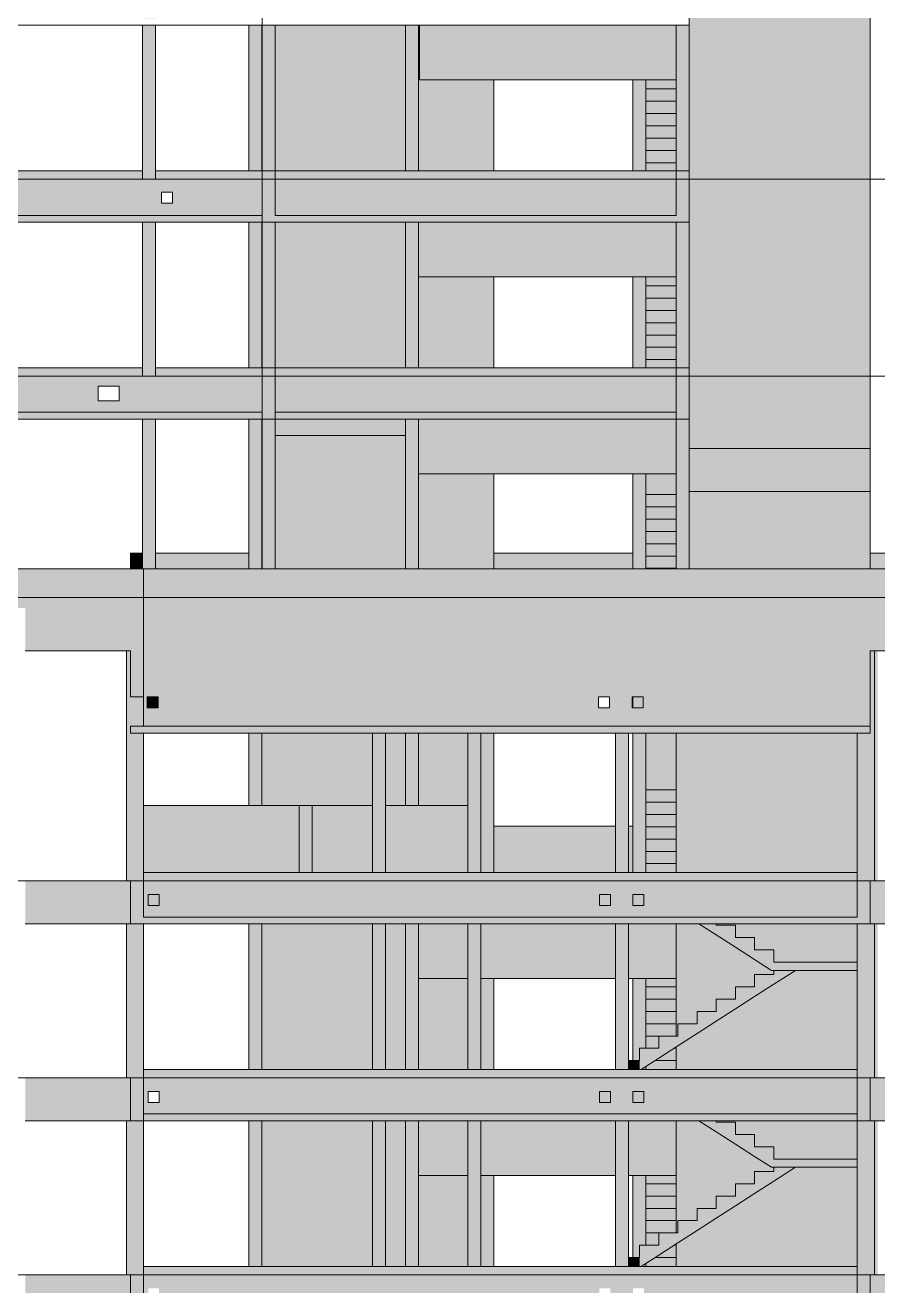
# Model space of a CAD drawing. Header units: centimetres. Extents: x -1139 to 26418, y -889 to 84390.
# Drawn here: x 12332 to 13578, y 75527 to 77370 of the extents above; entities that cross this region are included whole.
import ezdxf

# ---------------------------------------------------------------- set-up
doc = ezdxf.new("R2010")
doc.units = ezdxf.units.CM
doc.linetypes.add('Centro', pattern=[3.175, 0.635, -0.47625, 1.5875, -0.47625])
for name, color, linetype, lineweight in [('A-FLOR', 7, 'Continuous', 9), ('A-FLOR-LEVL', 7, 'Continuous', 9), ('A-GENM', 7, 'Continuous', 18), ('A-WALL', 7, 'Continuous', 9), ('S-BEAM', 7, 'Continuous', 9), ('S-COLS', 7, 'Continuous', 9), ('S-STRS', 7, 'Continuous', 9)]:
    doc.layers.add(name, color=color, linetype=linetype, lineweight=lineweight)

# ---------------------------------------------------------------- blocks, each defined once
blk = doc.blocks.new('PED_FURO_RETANGULAR_R04_2020 _INSTÂNCIA_ - FURO RET-4086664-CT401 - CORTE ESQ_ BARR')
at = {"layer": 'A-GENM', "lineweight": 9}
for p, q in [((-382.8, 76372), (-366.8, 76388)), ((-366.8, 76372), (-382.8, 76388))]:
    blk.add_line(p, q, dxfattribs=at)

msp = doc.modelspace()

# ---------------------------------------------------------------- hatches: boundary and pattern name
at = {"layer": 'A-FLOR', "true_color": 0xc0c0c0}
for points in [[(11773.05, 77082), (12678.05, 77082), (12677.55, 77092), (11773.05, 77092)], [(12875.28, 77082), (13283.05, 77082), (13283.05, 77092), (12697.05, 77092), (12697.05, 77082), (12768.55, 77082)], [(12171.55, 76794), (12678.05, 76794), (12677.55, 76804), (11773.05, 76804), (11773.05, 76794), (12122.53, 76794)], [(13251.66, 76794), (13283.05, 76794), (13283.05, 76804), (12697.05, 76804), (12697.05, 76794), (13136.47, 76794)], [(12485.55, 76335), (13566.55, 76335), (13566.55, 76345), (12485.55, 76345)], [(13455.22, 76056), (13547.55, 76056), (13547.55, 76066), (12504.55, 76066), (12504.55, 76056), (13439.85, 76056)], [(13016.55, 75768), (13547.55, 75768), (13547.55, 75778), (12504.55, 75778), (12504.55, 75768), (12906.55, 75768)]]:
    msp.add_hatch(color=9, dxfattribs=at).paths.add_polyline_path(points, flags=0)
at = {"layer": 'A-WALL', "true_color": 0xc0c0c0}
h = msp.add_hatch(color=9, dxfattribs=at)
h.paths.add_polyline_path([(13628.04, 76575), (13720.55, 76575), (13720.55, 76598), (13566.55, 76598), (13566.55, 76575), (13623.27, 76575)], flags=0)
h.paths.add_polyline_path([(12658.55, 76575), (12658.55, 76598), (12522.05, 76597.64), (12522.05, 76575), (12525.99, 76575)], flags=0)
h.paths.add_polyline_path([(13063.47, 76575), (13219.55, 76575), (13219.55, 76598), (13016.55, 76598), (13016.55, 76575)], flags=0)
at = {"layer": 'S-BEAM', "true_color": 0xc0c0c0}
for points in [[(13016.55, 77290), (13283.05, 77290), (13283.05, 77370), (12907.82, 77370), (12907.82, 77290), (12935.12, 77290)], [(11840.25, 77092), (12503.05, 77092), (12503.05, 77157), (11832.05, 77157), (11832.05, 77092)], [(12697.05, 77082), (12697.05, 77157), (12678.05, 77157), (12678.05, 77082), (12687.1, 77082)], [(13283.05, 77092), (13283.05, 77157), (12697.05, 77157), (12697.05, 77092), (13270.45, 77092)], [(13302.05, 77082), (13302.05, 77157), (13283.05, 77157), (13283.05, 77082)], [(13063.47, 77002), (13283.05, 77002), (13283.05, 77082), (12906.55, 77082), (12906.55, 77002), (13016.55, 77002)], [(12677.55, 76804), (12678.05, 76804), (12677.55, 76869), (12522.05, 76869), (12522.05, 76804)], [(12693.52, 76794), (12697.05, 76794), (12697.05, 76869), (12678.05, 76869), (12678.05, 76794), (12687.1, 76794)], [(12887.55, 76804), (13283.05, 76804), (13283.05, 76869), (12697.05, 76869), (12697.05, 76804), (12875.28, 76804)], [(13288.05, 76794), (13302.05, 76794), (13302.05, 76869), (13283.05, 76869), (13283.05, 76794)], [(12887.55, 76770), (12887.55, 76794), (12697.05, 76794), (12697.05, 76770), (12875.28, 76770)], [(13283.05, 76714), (13283.05, 76794), (12906.55, 76794), (12906.55, 76714), (13281.62, 76714)], [(13439.85, 76688), (13547.55, 76688), (13547.55, 76751), (13302.05, 76751), (13302.05, 76688), (13345.75, 76688)], [(13547.55, 76688), (13566.55, 76688), (13566.55, 76751), (13547.55, 76751), (13547.55, 76690.41)], [(12491.01, 76575), (12503.05, 76575), (12503.05, 76598), (12485.55, 76598), (12485.55, 76575)], [(12485.55, 76455), (12485.55, 76518), (12504.55, 76518), (12504.55, 76575), (11659.55, 76575), (11659.55, 76518), (12331.55, 76518), (12331.55, 76455)], [(13720.55, 76455), (13720.55, 76575), (13566.55, 76575), (13566.55, 76455), (13628.04, 76455)], [(12504.55, 76388), (12504.55, 76518), (12485.55, 76518), (12485.55, 76388), (12498.91, 76388)], [(12510.46, 76372), (12525.99, 76372), (12525.99, 76388), (12509.99, 76388), (12509.99, 76372)], [(12732.05, 76131), (12751.05, 76131), (12751.05, 76229), (12732.05, 76229), (12732.05, 76215.67)], [(12485.55, 76056), (12485.55, 76119), (12331.55, 76119), (12331.55, 76056)], [(12485.55, 76056), (12504.55, 76056), (12504.55, 76119), (12485.55, 76119), (12485.55, 76094.76)], [(13547.55, 76056), (13566.55, 76056), (13566.55, 76119), (13547.55, 76119), (13547.55, 76064.4)], [(13720.55, 76056), (13720.55, 76119), (13566.55, 76119), (13566.55, 76056), (13628.04, 76056)], [(12485.55, 75768), (12485.55, 75831), (12331.55, 75831), (12331.55, 75768), (12376.35, 75768)], [(12504.55, 75768), (12504.55, 75831), (12485.55, 75831), (12485.55, 75768), (12498.91, 75768)], [(13566.55, 75768), (13566.55, 75831), (13547.55, 75831), (13547.55, 75768)], [(13689.75, 75768), (13720.55, 75768), (13720.55, 75831), (13566.55, 75831), (13566.55, 75768), (13628.04, 75768)], [(12485.55, 75480.01), (12485.55, 75543.01), (12331.55, 75543.01), (12331.55, 75480.01), (12376.35, 75480.01)], [(12504.55, 75480.01), (12504.55, 75543.01), (12485.55, 75543.01), (12485.55, 75480.01), (12498.91, 75480.01)], [(13547.55, 75480.01), (13566.55, 75480.01), (13566.55, 75543.01), (13547.55, 75543.01), (13547.55, 75488.41)], [(13566.55, 75480.01), (13720.55, 75480.01), (13720.55, 75543.01), (13566.55, 75543.01), (13566.55, 75490.01)]]:
    msp.add_hatch(color=9, dxfattribs=at).paths.add_polyline_path(points, flags=0)
h = msp.add_hatch(color=9, dxfattribs=at)
h.paths.add_polyline_path([(12522.05, 77092), (12678.05, 77092), (12677.55, 77157), (12522.05, 77157), (12522.05, 77110)], flags=0)
h.paths.add_polyline_path([(12530.91, 77110), (12530.91, 77126), (12546.91, 77126), (12546.91, 77110)], flags=0)
h = msp.add_hatch(color=9, dxfattribs=at)
h.paths.add_polyline_path([(11832.05, 76804), (12503.05, 76804), (12503.05, 76869), (11832.05, 76869), (11832.05, 76836.8)], flags=0)
h.paths.add_polyline_path([(12468.96, 76821), (12437.96, 76821), (12437.96, 76842), (12468.96, 76842), (12468.96, 76821.87)], flags=0)
h = msp.add_hatch(color=9, dxfattribs=at)
h.paths.add_polyline_path([(13234.49, 76345), (13566.55, 76345), (13566.55, 76575), (12504.55, 76575), (12504.55, 76345), (13218.49, 76345)], flags=0)
h.paths.add_polyline_path([(12525.99, 76372), (12509.99, 76372), (12509.99, 76388), (12525.99, 76388)], flags=0)
h.paths.add_polyline_path([(13234.49, 76372), (13218.49, 76372), (13218.49, 76388), (13234.49, 76388)], flags=0)
h.paths.add_polyline_path([(13169.49, 76372), (13169.49, 76388), (13185.49, 76388), (13185.49, 76372)], flags=0)
h = msp.add_hatch(color=9, dxfattribs=at)
h.paths.add_polyline_path([(12527.26, 76083), (12527.26, 76099), (12511.26, 76099), (12511.26, 76083), (12514.62, 76083)], flags=0)
h.paths.add_polyline_path([(12906.55, 76131), (12978.55, 76131), (12978.55, 76229), (12858.05, 76229), (12858.05, 76131), (12887.55, 76131)], flags=0)
h.paths.add_polyline_path([(12527.26, 76131), (12732.05, 76131), (12732.05, 76229), (12504.55, 76229), (12504.55, 76131), (12511.26, 76131)], flags=0)
h.paths.add_polyline_path([(12839.05, 76131), (12839.05, 76229), (12751.05, 76229), (12751.05, 76131)], flags=0)
h = msp.add_hatch(color=9, dxfattribs=at)
h.paths.add_polyline_path([(13063.47, 76131), (13194.05, 76131), (13194.05, 76199), (13016.55, 76199), (13016.55, 76131)], flags=0)
h.paths.add_polyline_path([(13219.55, 76131), (13219.55, 76199), (13213.05, 76199), (13213.05, 76131)], flags=0)
h = msp.add_hatch(color=9, dxfattribs=at)
h.paths.add_polyline_path([(12512.96, 76066), (13547.55, 76066), (13547.55, 76131), (12504.55, 76131), (12504.55, 76066), (12505.66, 76066)], flags=0)
h.paths.add_polyline_path([(13235.76, 76083), (13219.76, 76083), (13219.76, 76099), (13235.76, 76099)], flags=0)
h.paths.add_polyline_path([(13186.76, 76083), (13170.76, 76083), (13170.76, 76099), (13186.76, 76099)], flags=0)
h.paths.add_polyline_path([(12511.26, 76083), (12511.26, 76099), (12527.26, 76099), (12527.26, 76083)], flags=0)
h = msp.add_hatch(color=9, dxfattribs=at)
h.paths.add_polyline_path([(13258.92, 75976), (13283.05, 75976), (13283.05, 76056), (13213.05, 76056), (13213.05, 75976), (13251.66, 75976)], flags=0)
h.paths.add_polyline_path([(12997.55, 75976), (13194.05, 75976), (13194.05, 76056), (12997.55, 76056), (12997.55, 76038.76)], flags=0)
h.paths.add_polyline_path([(12978.55, 75976), (12978.55, 76056), (12906.55, 76056), (12906.55, 75976), (12928.37, 75976)], flags=0)
h.paths.add_polyline_path([(13235.76, 76083), (13235.76, 76099), (13219.76, 76099), (13219.76, 76083)], flags=0)
h.paths.add_polyline_path([(13170.76, 76083), (13186.76, 76083), (13186.76, 76099), (13170.76, 76099), (13170.76, 76084.2)], flags=0)
h = msp.add_hatch(color=9, dxfattribs=at)
h.paths.add_polyline_path([(13063.47, 75778), (13547.55, 75778), (13547.55, 75843), (12504.55, 75843), (12504.55, 75778), (13016.55, 75778)], flags=0)
h.paths.add_polyline_path([(13186.76, 75795), (13170.76, 75795), (13170.76, 75811), (13186.76, 75811)], flags=0)
h.paths.add_polyline_path([(13219.76, 75795), (13219.76, 75811), (13235.76, 75811), (13235.76, 75795)], flags=0)
h.paths.add_polyline_path([(12511.26, 75795), (12511.26, 75811), (12527.26, 75811), (12527.26, 75795)], flags=0)
h = msp.add_hatch(color=9, dxfattribs=at)
h.paths.add_polyline_path([(12978.55, 75688), (12978.55, 75768), (12906.55, 75768), (12906.55, 75688), (12928.37, 75688)], flags=0)
h.paths.add_polyline_path([(13213.05, 75688), (13283.05, 75688), (13283.05, 75768), (13213.05, 75768), (13213.05, 75733.88)], flags=0)
h.paths.add_polyline_path([(13194.05, 75688), (13194.05, 75768), (12997.55, 75768), (12997.55, 75688), (13063.47, 75688)], flags=0)
h.paths.add_polyline_path([(13235.76, 75795), (13235.76, 75811), (13219.76, 75811), (13219.76, 75795)], flags=0)
h.paths.add_polyline_path([(13170.76, 75795), (13186.76, 75795), (13186.76, 75811), (13170.76, 75811), (13170.76, 75796.2)], flags=0)
h = msp.add_hatch(color=9, dxfattribs=at)
h.paths.add_polyline_path([(12505.66, 75490.01), (13547.55, 75490.01), (13547.55, 75555.01), (12504.55, 75555.01), (12504.55, 75490.01)], flags=0)
h.paths.add_polyline_path([(13170.76, 75507.01), (13170.76, 75523.01), (13186.76, 75523.01), (13186.76, 75507.01)], flags=0)
h.paths.add_polyline_path([(13235.76, 75507.01), (13219.76, 75507.01), (13219.76, 75523.01), (13235.76, 75523.01)], flags=0)
h.paths.add_polyline_path([(12511.26, 75507.01), (12511.26, 75523.01), (12527.26, 75523.01), (12527.26, 75507.01)], flags=0)
at = {"layer": 'S-COLS', "true_color": 0xc0c0c0}
h = msp.add_hatch(color=9, dxfattribs=at)
h.paths.add_polyline_path([(12503.05, 77145), (12522.05, 77145), (12522.05, 77370), (12503.05, 77370), (12503.05, 77157)], flags=0)
h.paths.add_polyline_path([(12503.05, 77380), (12522.05, 77380.28), (12522.05, 77433), (12503.05, 77433)], flags=0)
for points in [[(13566.55, 77145), (13566.55, 77433), (13302.05, 77433), (13302.05, 77145), (13439.85, 77145)], [(12658.55, 77157), (12677.55, 77157), (12677.55, 77370), (12658.55, 77370), (12658.55, 77204.44)], [(12678.05, 77157), (12697.05, 77157), (12697.05, 77370), (12678.05, 77370), (12678.05, 77204.44)], [(12887.55, 77157), (12906.55, 77157), (12906.55, 77370), (12887.55, 77370), (12887.55, 77204.44)], [(13016.55, 77157), (13016.55, 77290), (12907.82, 77290), (12907.82, 77370), (12906.55, 77370), (12906.55, 77157)], [(13302.05, 77157), (13302.05, 77370), (13283.05, 77370), (13283.05, 77157), (13301.03, 77157)], [(13238.55, 77157), (13238.55, 77290), (13219.55, 77290), (13219.55, 77157), (13237.53, 77157)], [(13238.55, 77277), (13283.05, 77277), (13283.05, 77290), (13238.55, 77290)], [(13566.55, 76857), (13566.55, 77145), (13302.05, 77145), (13302.05, 76857), (13439.85, 76857)], [(12676.53, 76869), (12677.55, 76869), (12677.55, 77082), (12658.55, 77082), (12658.55, 76869)], [(12697.05, 76869), (12697.05, 77082), (12678.05, 77082), (12678.05, 76869), (12687.1, 76869)], [(12787.55, 76869), (12887.55, 76869), (12887.55, 77082), (12697.05, 77082), (12697.05, 76869), (12781.77, 76869)], [(12887.55, 76869), (12906.55, 76869), (12906.55, 77082), (12887.55, 77082), (12887.55, 76960.06)], [(13283.05, 76869), (13302.05, 76869), (13302.05, 77082), (13283.05, 77082), (13283.05, 77020.62)], [(13016.55, 76869), (13016.55, 77002), (12906.55, 77002), (12906.55, 76869)], [(13219.55, 76869), (13238.55, 76869), (13238.55, 77002), (13219.55, 77002), (13219.55, 76881)], [(13238.55, 76989), (13283.05, 76989), (13283.05, 77002), (13238.55, 77002)], [(12674.97, 76575), (12677.55, 76575), (12677.55, 76794), (12658.55, 76794), (12658.55, 76575)], [(12687.1, 76575), (12697.05, 76575), (12697.05, 76794), (12678.05, 76794), (12678.05, 76575), (12681.24, 76575)], [(12906.55, 76575), (12906.55, 76794), (12887.55, 76794), (12887.55, 76575)], [(13302.05, 76575), (13302.05, 76794), (13283.05, 76794), (13283.05, 76575), (13288.18, 76575)], [(12906.55, 76575), (13016.55, 76575), (13016.55, 76714), (12906.55, 76714), (12906.55, 76656.16)], [(13238.55, 76575), (13238.55, 76714), (13219.55, 76714), (13219.55, 76575)], [(13238.55, 76683.56), (13283.05, 76683.56), (13283.05, 76714), (13238.55, 76714)], [(12498.91, 76119), (12504.55, 76119), (12504.55, 76335), (12485.55, 76335), (12485.55, 76345), (12504.55, 76345), (12504.55, 76388), (12485.55, 76388), (12485.55, 76455), (12479.55, 76455), (12479.55, 76119), (12485.55, 76119)], [(13566.55, 76119), (13572.55, 76119), (13572.55, 76455), (13566.55, 76455), (13566.55, 76335), (13547.55, 76335), (13547.55, 76119)], [(13577.55, 76119), (13577.55, 76455), (13572.55, 76455), (13572.55, 76119)], [(12658.55, 76229), (12677.55, 76229), (12677.55, 76335), (12658.55, 76335)], [(12839.05, 76131), (12858.05, 76131), (12858.05, 76335), (12839.05, 76335), (12839.05, 76162.08)], [(12887.55, 76229), (12906.55, 76229), (12906.55, 76335), (12887.55, 76335), (12887.55, 76287.42)], [(12985.58, 76131), (12997.55, 76131), (12997.55, 76335), (12978.55, 76335), (12978.55, 76131)], [(13194.05, 76131), (13213.05, 76131), (13213.05, 76335), (13194.05, 76335), (13194.05, 76138.23)], [(13283.05, 76252), (13283.05, 76335), (13238.55, 76335), (13238.55, 76252), (13251.66, 76252)], [(13482.21, 76131), (13547.55, 76131), (13547.55, 76335), (13283.05, 76335), (13283.05, 76131), (13439.85, 76131)], [(12479.55, 75831), (12504.55, 75831), (12504.55, 76056), (12479.55, 76056), (12479.55, 75847.74)], [(12677.55, 75843), (12677.55, 76056), (12658.55, 76056), (12658.55, 75843), (12659.51, 75843)], [(12858.05, 75843), (12858.05, 76056), (12839.05, 76056), (12839.05, 75843), (12857.03, 75843)], [(12905.58, 75843), (12906.55, 75843), (12906.55, 76056), (12887.55, 76056), (12887.55, 75843)], [(12978.55, 75843), (12997.55, 75843), (12997.55, 76056), (12978.55, 76056), (12978.55, 75917.7)], [(13212.03, 75843), (13213.05, 75843), (13213.05, 76056), (13194.05, 76056), (13194.05, 75843)], [(13547.55, 75831), (13572.55, 75831), (13572.55, 76056), (13547.55, 76056), (13547.55, 75843)], [(13572.55, 75831), (13577.55, 75831), (13577.55, 76056), (13572.55, 76056), (13572.55, 75868.5)], [(13238.55, 75964), (13283.05, 75964), (13283.05, 75976), (13238.55, 75976)], [(12479.55, 75543.01), (12504.55, 75543.01), (12504.55, 75768), (12479.55, 75768), (12479.55, 75559.74)], [(12676.53, 75555.01), (12677.55, 75555.01), (12677.55, 75768), (12658.55, 75768), (12658.55, 75555.01)], [(12857.03, 75555.01), (12858.05, 75555.01), (12858.05, 75768), (12839.05, 75768), (12839.05, 75555.01)], [(12887.55, 75555.01), (12906.55, 75555.01), (12906.55, 75768), (12887.55, 75768), (12887.55, 75646.06)], [(12978.55, 75555.01), (12997.55, 75555.01), (12997.55, 75768), (12978.55, 75768), (12978.55, 75688)], [(13212.03, 75555.01), (13213.05, 75555.01), (13213.05, 75768), (13194.05, 75768), (13194.05, 75555.01)], [(13566.55, 75543.01), (13572.55, 75543.01), (13572.55, 75768), (13547.55, 75768), (13547.55, 75543.01)], [(13577.55, 75543.01), (13577.55, 75768), (13572.55, 75768), (13572.55, 75543.01)], [(13238.55, 75676), (13283.05, 75676), (13283.05, 75688), (13238.55, 75688)]]:
    msp.add_hatch(color=9, dxfattribs=at).paths.add_polyline_path(points, flags=0)
h = msp.add_hatch(color=9, dxfattribs=at)
h.paths.add_polyline_path([(12677.55, 77157), (12678.05, 77157), (12677.55, 77204.44)], flags=0)
h.paths.add_polyline_path([(12781.77, 77157), (12887.55, 77157), (12887.55, 77370), (12697.05, 77370), (12697.05, 77157), (12768.55, 77157)], flags=0)
h = msp.add_hatch(color=9, dxfattribs=at)
h.paths.add_polyline_path([(12522.05, 76857), (12522.05, 77082), (12503.05, 77082), (12503.05, 76857)], flags=0)
h.paths.add_polyline_path([(12522.05, 77092), (12522.05, 77145), (12503.05, 77145), (12503.05, 77092)], flags=0)
h = msp.add_hatch(color=9, dxfattribs=at)
h.paths.add_polyline_path([(12503.05, 76575), (12522.05, 76575), (12522.05, 76794), (12503.05, 76794), (12503.05, 76598)], flags=0)
h.paths.add_polyline_path([(12503.05, 76804), (12522.05, 76804), (12522.05, 76857), (12503.05, 76857), (12503.05, 76821)], flags=0)
h = msp.add_hatch(color=9, dxfattribs=at)
h.paths.add_polyline_path([(13302.05, 76575), (13566.55, 76575), (13566.55, 76688), (13302.05, 76688), (13302.05, 76652.98)], flags=0)
h.paths.add_polyline_path([(13345.75, 76751), (13566.55, 76751), (13566.55, 76857), (13302.05, 76857), (13302.05, 76751), (13315.01, 76751)], flags=0)
h = msp.add_hatch(color=9, dxfattribs=at)
h.paths.add_polyline_path([(12677.55, 76575), (12678.05, 76575), (12677.55, 76652.98)], flags=0)
h.paths.add_polyline_path([(12697.05, 76575), (12887.55, 76575), (12887.55, 76770), (12697.05, 76770)], flags=0)
h = msp.add_hatch(color=9, dxfattribs=at)
h.paths.add_polyline_path([(13219.55, 76131), (13238.55, 76131), (13238.55, 76335), (13219.55, 76335), (13219.55, 76199)], flags=0)
h.paths.add_polyline_path([(13224.85, 76372), (13234.49, 76372), (13234.49, 76388), (13219.55, 76388), (13219.55, 76372)], flags=0)
h = msp.add_hatch(color=9, dxfattribs=at)
h.paths.add_polyline_path([(12839.05, 76229), (12839.05, 76335), (12677.55, 76335), (12677.55, 76229), (12768.55, 76229)], flags=0)
h.paths.add_polyline_path([(12887.55, 76229), (12887.55, 76335), (12858.05, 76335), (12858.05, 76229), (12875.28, 76229)], flags=0)
h = msp.add_hatch(color=9, dxfattribs=at)
h.paths.add_polyline_path([(13016.55, 76131), (13016.55, 76335), (12997.55, 76335), (12997.55, 76131), (13011.12, 76131)], flags=0)
h.paths.add_polyline_path([(12906.55, 76229), (12978.55, 76229), (12978.55, 76335), (12906.55, 76335), (12906.55, 76314.32)], flags=0)
h = msp.add_hatch(color=9, dxfattribs=at)
h.paths.add_polyline_path([(12687.1, 75843), (12839.05, 75843), (12839.05, 76056), (12677.55, 76056), (12677.55, 75843)], flags=0)
h.paths.add_polyline_path([(12858.05, 75843), (12887.55, 75843), (12887.55, 76056), (12858.05, 76056), (12858.05, 75912.2)], flags=0)
h = msp.add_hatch(color=9, dxfattribs=at)
h.paths.add_polyline_path([(13283.05, 75843), (13547.55, 75843), (13547.55, 75988), (13457.07, 75988), (13283.05, 75876.13), (13283.05, 75859.73)], flags=0)
h.paths.add_polyline_path([(13285.55, 75892), (13285.55, 75910), (13313.55, 75910), (13313.55, 75928), (13341.55, 75928), (13341.55, 75946), (13369.55, 75946), (13369.55, 75964), (13397.55, 75964), (13397.55, 75982), (13425.55, 75982), (13425.55, 75988), (13422.02, 75988), (13316.25, 76056), (13283.05, 76056), (13283.05, 75892)], flags=0)
h.paths.add_polyline_path([(13547.55, 76000), (13547.55, 76056), (13341.55, 76056), (13341.55, 76054), (13369.55, 76054), (13369.55, 76036), (13397.55, 76036), (13397.55, 76018), (13425.55, 76018), (13425.55, 76000), (13523.89, 76000)], flags=0)
h = msp.add_hatch(color=9, dxfattribs=at)
h.paths.add_polyline_path([(12978.55, 75843), (12978.55, 75976), (12906.55, 75976), (12906.55, 75843)], flags=0)
h.paths.add_polyline_path([(13016.55, 75843), (13016.55, 75976), (12997.55, 75976), (12997.55, 75843)], flags=0)
h = msp.add_hatch(color=9, dxfattribs=at)
h.paths.add_polyline_path([(13235.76, 75843), (13238.54, 75843), (13238.54, 75847.52), (13231.52, 75843)], flags=0)
h.paths.add_polyline_path([(13229.55, 75856), (13229.55, 75874), (13238.54, 75874), (13238.55, 75976), (13219.55, 75976), (13219.76, 75856)], flags=0)
h = msp.add_hatch(color=9, dxfattribs=at)
h.paths.add_polyline_path([(12677.55, 75555.01), (12839.05, 75555.01), (12839.05, 75768), (12677.55, 75768), (12677.55, 75733.88)], flags=0)
h.paths.add_polyline_path([(12875.28, 75555.01), (12887.55, 75555.01), (12887.55, 75768), (12858.05, 75768), (12858.05, 75555.01)], flags=0)
h = msp.add_hatch(color=9, dxfattribs=at)
h.paths.add_polyline_path([(13288.92, 75555.01), (13547.55, 75555.01), (13547.55, 75700), (13457.07, 75700), (13283.05, 75588.13), (13283.05, 75555.01), (13285.55, 75555.01)], flags=0)
h.paths.add_polyline_path([(13283.05, 75604), (13285.55, 75604), (13285.55, 75622), (13313.55, 75622), (13313.55, 75640), (13341.55, 75640), (13341.55, 75658), (13369.55, 75658), (13369.55, 75676), (13397.55, 75676), (13397.55, 75694), (13425.55, 75694), (13425.55, 75700), (13422.02, 75700), (13316.25, 75768), (13283.05, 75768), (13283.05, 75607.74)], flags=0)
h.paths.add_polyline_path([(13514.61, 75712), (13547.55, 75712), (13547.55, 75768), (13341.55, 75768), (13341.55, 75766), (13369.55, 75766), (13369.55, 75748), (13397.55, 75748), (13397.55, 75730), (13425.55, 75730), (13425.55, 75712), (13482.93, 75712)], flags=0)
h = msp.add_hatch(color=9, dxfattribs=at)
h.paths.add_polyline_path([(12906.55, 75555.01), (12978.55, 75555.01), (12978.55, 75688), (12906.55, 75688), (12906.55, 75665.64)], flags=0)
h.paths.add_polyline_path([(12997.55, 75555.01), (13016.55, 75555.01), (13016.55, 75688), (12997.55, 75688)], flags=0)
h = msp.add_hatch(color=9, dxfattribs=at)
h.paths.add_polyline_path([(13237.53, 75555.01), (13238.54, 75555.01), (13238.54, 75559.52), (13231.52, 75555.01)], flags=0)
h.paths.add_polyline_path([(13219.55, 75568), (13229.55, 75568), (13229.55, 75586), (13238.54, 75586), (13238.54, 75688), (13219.55, 75688), (13219.55, 75571.74)], flags=0)
at = {"layer": 'S-STRS', "true_color": 0xc0c0c0}
for points in [[(13283.05, 77259), (13283.05, 77277), (13238.55, 77277), (13238.55, 77259), (13251.66, 77259)], [(13251.66, 77241), (13283.05, 77241), (13283.05, 77259), (13238.55, 77259), (13238.55, 77241)], [(13251.66, 77223), (13283.05, 77223), (13283.05, 77241), (13238.55, 77241), (13238.55, 77223)], [(13238.55, 77205), (13283.05, 77205), (13283.05, 77223), (13238.55, 77223)], [(13283.05, 77187), (13283.05, 77205), (13238.55, 77204.44), (13238.55, 77187), (13251.66, 77187)], [(13251.66, 77169), (13283.05, 77169), (13283.05, 77187), (13238.55, 77187), (13238.55, 77169)], [(13251.66, 77157), (13283.05, 77157), (13283.05, 77169), (13238.55, 77169), (13238.55, 77157)], [(13283.05, 76971), (13283.05, 76989), (13238.55, 76989), (13238.55, 76971), (13251.66, 76971)], [(13251.66, 76953), (13283.05, 76953), (13283.05, 76971), (13238.55, 76971), (13238.55, 76953)], [(13251.66, 76935), (13283.05, 76935), (13283.05, 76953), (13238.55, 76953), (13238.55, 76935)], [(13251.66, 76917), (13283.05, 76917), (13283.05, 76935), (13238.55, 76935), (13238.55, 76917)], [(13238.55, 76899), (13283.05, 76899), (13283.05, 76917), (13238.55, 76917)], [(13283.05, 76881), (13283.05, 76899), (13238.55, 76899), (13238.55, 76881), (13251.66, 76881)], [(13283.05, 76869), (13283.05, 76881), (13238.55, 76881), (13238.55, 76869), (13251.66, 76869)], [(13238.55, 76665.61), (13283.05, 76665.61), (13283.05, 76683.56), (13238.55, 76683.56), (13238.55, 76671.56)], [(13251.66, 76647.67), (13283.05, 76647.67), (13283.05, 76665.61), (13238.55, 76665.61), (13238.55, 76647.67)], [(13251.66, 76629.72), (13283.05, 76629.72), (13283.05, 76647.67), (13238.55, 76647.67), (13238.55, 76629.72)], [(13251.66, 76611.78), (13283.05, 76611.78), (13283.05, 76629.72), (13238.55, 76629.72), (13238.55, 76611.78)], [(13251.66, 76593.83), (13283.05, 76593.83), (13283.05, 76611.78), (13238.55, 76611.78), (13238.55, 76593.83)], [(13251.66, 76575.89), (13283.05, 76575.89), (13283.05, 76593.83), (13238.55, 76593.83), (13238.55, 76575.89)], [(13238.55, 76575), (13283.05, 76575), (13283.05, 76575.89), (13238.55, 76575.89)], [(13238.55, 76234), (13283.05, 76234), (13283.05, 76252), (13238.55, 76252)], [(13251.66, 76216), (13283.05, 76216), (13283.05, 76234), (13238.55, 76234), (13238.55, 76216)], [(13251.66, 76198), (13283.05, 76198), (13283.05, 76216), (13238.55, 76216), (13238.55, 76198)], [(13251.66, 76180), (13283.05, 76180), (13283.05, 76198), (13238.55, 76198), (13238.55, 76180)], [(13264.09, 76162), (13283.05, 76162), (13283.05, 76180), (13238.55, 76180), (13238.55, 76162), (13251.66, 76162)], [(13253.4, 76144), (13283.05, 76144), (13283.05, 76162), (13238.55, 76162), (13238.55, 76144), (13251.66, 76144)], [(13245.68, 76131), (13283.05, 76131), (13283.05, 76144), (13238.55, 76144), (13238.55, 76131)], [(13341.55, 76039.73), (13341.55, 76056), (13316.25, 76056)], [(13369.55, 76021.73), (13369.55, 76054), (13341.55, 76054), (13341.55, 76039.73), (13347.36, 76036)], [(13397.55, 76003.73), (13397.55, 76036), (13369.55, 76036), (13369.55, 76021.73), (13374.78, 76018.37)], [(13422.02, 75988), (13425.55, 75988), (13425.55, 76018), (13397.55, 76018), (13397.55, 76003.73), (13403.36, 76000)], [(13519.58, 75988), (13547.55, 75988), (13547.55, 76000), (13425.55, 76000), (13425.55, 75988), (13514.21, 75988)], [(13397.55, 75949.73), (13425.55, 75967.73), (13425.55, 75982), (13397.55, 75982), (13397.55, 75964)], [(13425.55, 75967.73), (13457.07, 75988), (13425.55, 75988), (13425.55, 75982)], [(13283.05, 75946), (13283.05, 75964), (13238.55, 75964), (13238.55, 75946), (13251.66, 75946)], [(13369.55, 75931.73), (13397.55, 75949.73), (13397.55, 75964), (13369.55, 75964), (13369.55, 75946)], [(13238.55, 75928), (13283.05, 75928), (13283.05, 75946), (13238.55, 75946)], [(13341.55, 75913.73), (13369.55, 75931.73), (13369.55, 75946), (13341.55, 75946), (13341.55, 75917.7)], [(13283.05, 75910), (13283.05, 75928), (13238.55, 75928), (13238.55, 75910), (13251.66, 75910)], [(13313.55, 75895.73), (13341.55, 75913.73), (13341.55, 75928), (13313.55, 75928), (13313.55, 75910)], [(13251.66, 75892), (13283.05, 75892), (13283.05, 75910), (13238.55, 75910), (13238.55, 75892)], [(13285.55, 75877.73), (13313.55, 75895.73), (13313.55, 75910), (13285.55, 75910), (13285.55, 75892)], [(13257.55, 75859.73), (13285.55, 75877.73), (13285.55, 75892), (13257.55, 75892), (13257.55, 75874)], [(13229.55, 75843), (13231.52, 75843), (13257.55, 75859.73), (13257.55, 75874), (13229.55, 75874), (13229.55, 75856)], [(13257.55, 75856), (13283.05, 75856), (13283.05, 75874), (13279.74, 75874), (13251.74, 75856)], [(13227.06, 75843), (13229.55, 75843), (13229.55, 75856), (13213.05, 75856), (13213.05, 75843), (13219.76, 75843)], [(13238.55, 75843), (13283.05, 75843), (13283.05, 75856), (13251.66, 75855.95), (13238.54, 75847.52), (13238.54, 75843)], [(13341.55, 75751.74), (13341.55, 75768), (13316.25, 75768), (13319.36, 75766)], [(13369.55, 75733.74), (13369.55, 75766), (13341.55, 75766), (13341.55, 75751.74), (13369.33, 75733.88)], [(13397.55, 75715.74), (13397.55, 75748), (13369.55, 75748), (13369.55, 75733.74), (13374.78, 75730.37)], [(13422.02, 75700), (13425.55, 75700), (13425.55, 75730), (13397.55, 75730), (13397.55, 75715.74), (13403.36, 75712)], [(13514.21, 75700), (13547.55, 75700), (13547.55, 75712), (13425.55, 75712), (13425.55, 75700), (13507.55, 75700)], [(13397.55, 75661.74), (13425.55, 75679.74), (13425.55, 75694), (13397.55, 75694), (13397.55, 75676)], [(13425.55, 75679.74), (13457.07, 75700), (13425.55, 75700), (13425.55, 75694)], [(13283.05, 75658), (13283.05, 75676), (13238.55, 75676), (13238.55, 75658), (13251.66, 75658)], [(13369.55, 75643.74), (13397.55, 75661.74), (13397.55, 75676), (13369.55, 75676), (13369.55, 75658)], [(13251.66, 75640), (13283.05, 75640), (13283.05, 75658), (13238.55, 75658), (13238.55, 75640)], [(13341.55, 75625.74), (13369.55, 75643.74), (13369.55, 75658), (13341.55, 75658), (13341.55, 75640)], [(13251.66, 75622), (13283.05, 75622), (13283.05, 75640), (13238.55, 75640), (13238.55, 75622)], [(13313.55, 75607.74), (13341.55, 75625.74), (13341.55, 75640), (13313.55, 75640), (13313.55, 75622)], [(13251.66, 75604), (13283.05, 75604), (13283.05, 75622), (13238.55, 75622), (13238.55, 75604)], [(13285.55, 75589.74), (13313.55, 75607.74), (13313.55, 75622), (13285.55, 75622), (13285.55, 75604)], [(13257.55, 75571.74), (13285.55, 75589.74), (13285.55, 75604), (13257.55, 75604), (13257.55, 75586)], [(13231.52, 75555.01), (13257.55, 75571.74), (13257.55, 75586), (13229.55, 75586), (13229.55, 75555.01)], [(13264.88, 75568), (13283.05, 75568), (13283.05, 75586), (13279.74, 75586), (13251.74, 75568), (13257.55, 75568)], [(13219.55, 75555.01), (13229.55, 75555.01), (13229.55, 75568), (13213.05, 75568), (13213.05, 75555.01)], [(13251.87, 75555.01), (13283.05, 75555.01), (13283.05, 75568), (13251.66, 75567.95), (13238.54, 75559.52), (13238.55, 75555.01), (13251.66, 75555.01)]]:
    msp.add_hatch(color=9, dxfattribs=at).paths.add_polyline_path(points, flags=0)
h = msp.add_hatch(color=9, dxfattribs=at)
h.paths.add_polyline_path([(13257.55, 75874), (13257.55, 75892), (13238.54, 75892), (13238.55, 75874), (13251.66, 75874)], flags=0)
h.paths.add_polyline_path([(13279.74, 75874), (13283.05, 75874), (13283.05, 75876.13)], flags=0)
h = msp.add_hatch(color=9, dxfattribs=at)
h.paths.add_polyline_path([(13251.66, 75586), (13257.55, 75586), (13257.55, 75604), (13238.54, 75604), (13238.55, 75586)], flags=0)
h.paths.add_polyline_path([(13283.05, 75586), (13283.05, 75588.13), (13279.74, 75586)], flags=0)

# ---------------------------------------------------------------- linework, layer by layer
at = {"layer": 'A-FLOR'}
for p, q in [((12678.05, 77370), (11773.05, 77370)), ((13283.05, 77370), (12697.05, 77370)), ((11773.05, 77092), (12678.05, 77092)), ((12697.05, 77092), (13283.05, 77092)), ((12678.05, 77082), (11773.05, 77082)), ((13283.05, 77082), (12697.05, 77082)), ((11773.05, 76804), (12678.05, 76804)), ((12678.05, 76794), (11773.05, 76794)), ((12697.05, 76804), (13283.05, 76804)), ((12697.05, 76804), (12697.05, 76794)), ((13283.05, 76794), (12697.05, 76794)), ((13283.05, 76804), (13283.05, 76794)), ((12485.55, 76345), (13566.55, 76345)), ((12485.55, 76335), (12485.55, 76345)), ((13566.55, 76335), (12485.55, 76335)), ((13566.55, 76345), (13566.55, 76335)), ((12504.55, 76066), (13547.55, 76066)), ((13547.55, 76056), (12504.55, 76056)), ((12504.55, 75778), (13547.55, 75778)), ((13547.55, 75768), (12504.55, 75768))]:
    msp.add_line(p, q, dxfattribs=at)
at = {"layer": 'A-FLOR-LEVL', "linetype": 'Centro'}
for p, q in [((11368.8, 77145), (15167.39, 77145)), ((11368.8, 76857), (15167.39, 76857)), ((11368.8, 76533), (15167.39, 76533)), ((11368.8, 76119), (15167.39, 76119)), ((11368.8, 75831), (15167.39, 75831)), ((11368.8, 75543.01), (15167.39, 75543.01))]:
    msp.add_line(p, q, dxfattribs=at)
at = {"layer": 'A-WALL'}
for p, q in [((12658.55, 76598), (12522.05, 76598)), ((13219.55, 76598), (13016.55, 76598)), ((13720.55, 76598), (13566.55, 76598))]:
    msp.add_line(p, q, dxfattribs=at)
at = {"layer": 'S-BEAM'}
for p, q in [((12678.05, 77445), (12678.05, 77370)), ((13302.05, 77370), (13302.05, 77445)), ((12678.05, 77370), (12697.05, 77370)), ((12907.82, 77290), (12907.82, 77370)), ((13283.05, 77370), (13302.05, 77370)), ((12907.82, 77290), (13283.05, 77290)), ((11832.05, 77157), (12503.05, 77157)), ((12503.05, 77157), (12503.05, 77145)), ((12522.05, 77157), (12522.05, 77145)), ((12522.05, 77157), (12678.05, 77157)), ((12697.05, 77157), (12678.05, 77157)), ((12678.05, 77157), (12678.05, 77082)), ((12697.05, 77157), (13283.05, 77157)), ((12697.05, 77092), (12697.05, 77157)), ((13302.05, 77157), (13283.05, 77157)), ((13283.05, 77157), (13283.05, 77092)), ((13302.05, 77082), (13302.05, 77157)), ((12530.91, 77126), (12546.91, 77126)), ((12530.91, 77110), (12530.91, 77126)), ((12546.91, 77126), (12546.91, 77110)), ((12546.91, 77110), (12530.91, 77110)), ((12678.05, 77082), (12697.05, 77082)), ((13283.05, 77082), (13302.05, 77082)), ((12906.55, 77002), (13283.05, 77002)), ((12503.05, 76869), (11832.05, 76869)), ((12503.05, 76869), (12503.05, 76857)), ((12522.05, 76869), (12678.05, 76869)), ((12522.05, 76869), (12522.05, 76857)), ((12697.05, 76869), (12678.05, 76869)), ((12678.05, 76869), (12678.05, 76794)), ((12697.05, 76869), (13283.05, 76869)), ((12697.05, 76804), (12697.05, 76869)), ((13302.05, 76869), (13283.05, 76869)), ((13283.05, 76869), (13283.05, 76804)), ((13302.05, 76794), (13302.05, 76869)), ((12437.96, 76842), (12468.96, 76842)), ((12437.96, 76821), (12437.96, 76842)), ((12468.96, 76842), (12468.96, 76821)), ((12468.96, 76821), (12437.96, 76821)), ((12677.55, 76794), (12677.55, 76770)), ((12678.05, 76794), (12697.05, 76794)), ((12697.05, 76794), (12697.05, 76804)), ((12887.55, 76770), (12887.55, 76794)), ((13283.05, 76804), (13283.05, 76794)), ((13283.05, 76794), (13302.05, 76794)), ((12697.05, 76770), (12887.55, 76770)), ((13302.05, 76751), (13547.55, 76751)), ((13547.55, 76751), (13566.55, 76751)), ((13566.55, 76751), (13566.55, 76688)), ((12906.55, 76714), (13283.05, 76714)), ((13547.55, 76688), (13302.05, 76688)), ((13566.55, 76688), (13547.55, 76688)), ((12503.05, 76598), (12485.55, 76598)), ((12485.55, 76598), (12485.55, 76575)), ((11659.55, 76575), (12504.55, 76575)), ((12504.55, 76575), (13566.55, 76575)), ((12504.55, 76575), (12504.55, 76345)), ((12504.55, 76518), (12504.55, 76575)), ((13566.55, 76575), (13720.55, 76575)), ((12504.55, 76388), (12504.55, 76518)), ((12485.55, 76455), (12331.55, 76455)), ((12485.55, 76455), (12485.55, 76388)), ((13566.55, 76345), (13566.55, 76455)), ((13566.55, 76455), (13720.55, 76455)), ((12485.55, 76388), (12504.55, 76388)), ((12509.99, 76388), (12525.99, 76388)), ((12509.99, 76372), (12509.99, 76388)), ((12525.99, 76388), (12525.99, 76372)), ((13169.49, 76388), (13185.49, 76388)), ((13169.49, 76372), (13169.49, 76388)), ((13185.49, 76388), (13185.49, 76372)), ((13218.49, 76388), (13234.49, 76388)), ((13218.49, 76372), (13218.49, 76388)), ((13234.49, 76388), (13234.49, 76372)), ((12525.99, 76372), (12509.99, 76372)), ((13185.49, 76372), (13169.49, 76372)), ((13234.49, 76372), (13218.49, 76372)), ((12504.55, 76229), (12732.05, 76229)), ((12751.05, 76229), (12732.05, 76229)), ((12732.05, 76229), (12732.05, 76131)), ((12751.05, 76229), (12839.05, 76229)), ((12751.05, 76131), (12751.05, 76229)), ((12858.05, 76229), (12978.55, 76229)), ((13016.55, 76199), (13194.05, 76199)), ((13213.05, 76199), (13219.55, 76199)), ((12504.55, 76119), (12504.55, 76131)), ((12504.55, 76131), (13547.55, 76131)), ((13547.55, 76131), (13547.55, 76119)), ((12331.55, 76119), (12485.55, 76119)), ((12504.55, 76119), (12485.55, 76119)), ((12485.55, 76119), (12485.55, 76056)), ((12504.55, 76066), (12504.55, 76119)), ((13566.55, 76119), (13547.55, 76119)), ((13547.55, 76119), (13547.55, 76066)), ((13566.55, 76056), (13566.55, 76119)), ((13566.55, 76119), (13720.55, 76119)), ((12511.26, 76099), (12527.26, 76099)), ((12511.26, 76083), (12511.26, 76099)), ((12527.26, 76099), (12527.26, 76083)), ((13170.76, 76099), (13186.76, 76099)), ((13170.76, 76083), (13170.76, 76099)), ((13186.76, 76099), (13186.76, 76083)), ((13219.76, 76099), (13235.76, 76099)), ((13219.76, 76083), (13219.76, 76099)), ((13235.76, 76099), (13235.76, 76083)), ((12527.26, 76083), (12511.26, 76083)), ((13186.76, 76083), (13170.76, 76083)), ((13235.76, 76083), (13219.76, 76083)), ((12331.55, 76056), (12485.55, 76056)), ((12485.55, 76056), (12504.55, 76056)), ((13547.55, 76056), (13566.55, 76056)), ((13566.55, 76056), (13720.55, 76056)), ((12906.55, 75976), (12978.55, 75976)), ((12997.55, 75976), (13194.05, 75976)), ((13213.05, 75976), (13283.05, 75976)), ((12504.55, 75831), (12504.55, 75843)), ((12504.55, 75843), (13547.55, 75843)), ((13547.55, 75843), (13547.55, 75831)), ((12331.55, 75831), (12485.55, 75831)), ((12504.55, 75831), (12485.55, 75831)), ((12485.55, 75831), (12485.55, 75768)), ((12504.55, 75778), (12504.55, 75831)), ((13566.55, 75831), (13547.55, 75831)), ((13547.55, 75831), (13547.55, 75778)), ((13566.55, 75768), (13566.55, 75831)), ((13566.55, 75831), (13720.55, 75831)), ((12511.26, 75811), (12527.26, 75811)), ((12511.26, 75795), (12511.26, 75811)), ((12527.26, 75795), (12511.26, 75795)), ((12527.26, 75811), (12527.26, 75795)), ((13170.76, 75811), (13186.76, 75811)), ((13170.76, 75795), (13170.76, 75811)), ((13186.76, 75795), (13170.76, 75795)), ((13186.76, 75811), (13186.76, 75795)), ((13219.76, 75811), (13235.76, 75811)), ((13219.76, 75795), (13219.76, 75811)), ((13235.76, 75795), (13219.76, 75795)), ((13235.76, 75811), (13235.76, 75795)), ((12504.55, 75768), (12504.55, 75778)), ((13547.55, 75778), (13547.55, 75768)), ((12331.55, 75768), (12485.55, 75768)), ((12485.55, 75768), (12504.55, 75768)), ((13547.55, 75768), (13566.55, 75768)), ((13566.55, 75768), (13720.55, 75768)), ((12906.55, 75688), (12978.55, 75688)), ((12997.55, 75688), (13194.05, 75688)), ((13213.05, 75688), (13283.05, 75688)), ((12504.55, 75543.01), (12504.55, 75555.01)), ((12504.55, 75555.01), (13547.55, 75555.01)), ((13547.55, 75555.01), (13547.55, 75543.01)), ((12331.55, 75543.01), (12485.55, 75543.01)), ((12504.55, 75543.01), (12485.55, 75543.01)), ((12485.55, 75543.01), (12485.55, 75480.01)), ((12504.55, 75490.01), (12504.55, 75543.01)), ((13566.55, 75543.01), (13547.55, 75543.01)), ((13547.55, 75543.01), (13547.55, 75490.01)), ((13566.55, 75480.01), (13566.55, 75543.01)), ((13566.55, 75543.01), (13720.55, 75543.01))]:
    msp.add_line(p, q, dxfattribs=at)
at = {"layer": 'S-COLS'}
for p, q in [((13566.55, 77433), (13566.55, 77145)), ((12503.05, 77370), (12503.05, 77145)), ((12522.05, 77145), (12522.05, 77370)), ((12658.55, 77370), (12658.55, 77157)), ((12677.55, 77370), (12677.55, 77157)), ((12678.05, 77370), (12678.05, 77157)), ((12697.05, 77370), (12697.05, 77157)), ((12887.55, 77370), (12887.55, 77157)), ((12906.55, 77370), (12906.55, 77157)), ((13283.05, 77370), (13283.05, 77157)), ((13302.05, 77157), (13302.05, 77370)), ((13016.55, 77290), (13016.55, 77157)), ((13219.55, 77290), (13219.55, 77157)), ((13238.55, 77290), (13238.55, 77205)), ((12522.05, 77145), (12503.05, 77145)), ((12522.05, 77145), (12503.05, 77145)), ((13566.55, 77145), (13302.05, 77145)), ((13566.55, 77145), (13302.05, 77145)), ((13566.55, 77145), (13566.55, 76857)), ((12503.05, 77082), (12503.05, 76857)), ((12522.05, 76857), (12522.05, 77082)), ((12658.55, 77082), (12658.55, 76869)), ((12677.55, 77082), (12677.55, 76868.96)), ((12678.05, 77082), (12678.05, 76869)), ((12697.05, 77082), (12697.05, 76869)), ((12887.55, 77082), (12887.55, 76869)), ((12906.55, 77082), (12906.55, 76869)), ((13283.05, 77082), (13283.05, 76869)), ((13302.05, 76869), (13302.05, 77082)), ((13016.55, 77002), (13016.55, 76869)), ((13219.55, 77002), (13219.55, 76869)), ((13238.55, 77002), (13238.55, 76917)), ((12522.05, 76857), (12503.05, 76857)), ((12522.05, 76857), (12503.05, 76857)), ((13566.55, 76857), (13302.05, 76857)), ((13566.55, 76857), (13302.05, 76857)), ((13566.55, 76857), (13566.55, 76751)), ((12503.05, 76794), (12503.05, 76575)), ((12522.05, 76575), (12522.05, 76794)), ((12658.55, 76794), (12658.55, 76575)), ((12677.55, 76794), (12677.55, 76575)), ((12678.05, 76794), (12678.05, 76575)), ((12697.05, 76794), (12697.05, 76575)), ((12887.55, 76794), (12887.55, 76575)), ((12906.55, 76794), (12906.55, 76575)), ((13283.05, 76794), (13283.05, 76575)), ((13302.05, 76575), (13302.05, 76794)), ((13016.55, 76714), (13016.55, 76575)), ((13219.55, 76714), (13219.55, 76575)), ((13238.55, 76714), (13238.55, 76611.78)), ((13566.55, 76688), (13566.55, 76575)), ((12479.55, 76455), (12479.55, 76119)), ((13572.55, 76119), (13572.55, 76455)), ((13219.55, 76388), (13219.55, 76371.89)), ((12504.55, 76131), (12504.55, 76335)), ((12658.55, 76335), (12658.55, 76229)), ((12677.55, 76335), (12677.55, 76229)), ((12839.05, 76335), (12839.05, 76131)), ((12858.05, 76131), (12858.05, 76335)), ((12887.55, 76335), (12887.55, 76229)), ((12906.55, 76335), (12906.55, 76229)), ((12978.55, 76335), (12978.55, 76131)), ((12997.55, 76131), (12997.55, 76335)), ((13016.55, 76335), (13016.55, 76131)), ((13194.05, 76335), (13194.05, 76131)), ((13213.05, 76131), (13213.05, 76335)), ((13219.55, 76335), (13219.55, 76131)), ((13238.55, 76335), (13238.55, 76180)), ((13283.05, 76131), (13283.05, 76335)), ((13547.55, 76335), (13547.55, 76131)), ((12479.55, 76056), (12479.55, 75831)), ((12504.55, 75843), (12504.55, 76056)), ((12658.55, 76056), (12658.55, 75843)), ((12677.55, 76056), (12677.55, 75843)), ((12839.05, 76056), (12839.05, 75843)), ((12858.05, 75843), (12858.05, 76056)), ((12887.55, 76056), (12887.55, 75843)), ((12906.55, 76056), (12906.55, 75843)), ((12978.55, 76056), (12978.55, 75843)), ((12997.55, 75843), (12997.55, 76056)), ((13194.05, 76056), (13194.05, 75843)), ((13213.05, 75843), (13213.05, 76056)), ((13283.05, 75892), (13283.05, 76056)), ((13547.55, 76056), (13547.55, 75843)), ((13572.55, 75831), (13572.55, 76056)), ((13016.55, 75976), (13016.55, 75843)), ((13219.55, 75976), (13219.55, 75856)), ((13238.55, 75976), (13238.55, 75892)), ((13283.05, 75843), (13283.05, 75876.13)), ((12479.55, 75768), (12479.55, 75543.01)), ((12504.55, 75555.01), (12504.55, 75768)), ((12658.55, 75768), (12658.55, 75555.01)), ((12677.55, 75768), (12677.55, 75555.01)), ((12839.05, 75768), (12839.05, 75555.01)), ((12858.05, 75555.01), (12858.05, 75768)), ((12887.55, 75768), (12887.55, 75555.01)), ((12906.55, 75768), (12906.55, 75555.01)), ((12978.55, 75768), (12978.55, 75555.01)), ((12997.55, 75555.01), (12997.55, 75768)), ((13194.05, 75768), (13194.05, 75555.01)), ((13213.05, 75555.01), (13213.05, 75768)), ((13283.05, 75604), (13283.05, 75768)), ((13547.55, 75768), (13547.55, 75555.01)), ((13572.55, 75543.01), (13572.55, 75768)), ((13016.55, 75688), (13016.55, 75555.01)), ((13219.55, 75688), (13219.55, 75568)), ((13238.55, 75688), (13238.55, 75604)), ((13283.05, 75555.01), (13283.05, 75588.13))]:
    msp.add_line(p, q, dxfattribs=at)
at = {"layer": 'S-STRS'}
for p, q in [((13238.55, 77277), (13283.05, 77277)), ((13238.55, 77259), (13283.05, 77259)), ((13238.55, 77241), (13283.05, 77241)), ((13238.55, 77223), (13283.05, 77223)), ((13238.55, 77205), (13283.05, 77205)), ((13238.55, 77187), (13238.55, 77205)), ((13238.55, 77187), (13283.05, 77187)), ((13238.55, 77169), (13238.55, 77187)), ((13238.55, 77169), (13283.05, 77169)), ((13238.55, 77157), (13238.55, 77169)), ((13238.55, 76989), (13283.05, 76989)), ((13238.55, 76971), (13283.05, 76971)), ((13238.55, 76953), (13283.05, 76953)), ((13238.55, 76935), (13283.05, 76935)), ((13238.55, 76917), (13283.05, 76917)), ((13238.55, 76899), (13238.55, 76917)), ((13238.55, 76899), (13283.05, 76899)), ((13238.55, 76881), (13238.55, 76899)), ((13238.55, 76881), (13283.05, 76881)), ((13238.55, 76869), (13238.55, 76881)), ((13238.55, 76683.56), (13283.05, 76683.56)), ((13238.55, 76665.61), (13283.05, 76665.61)), ((13238.55, 76647.67), (13283.05, 76647.67)), ((13238.55, 76629.72), (13283.05, 76629.72)), ((13238.55, 76611.78), (13283.05, 76611.78)), ((13238.55, 76593.83), (13238.55, 76611.78)), ((13238.55, 76593.83), (13283.05, 76593.83)), ((13238.55, 76575.89), (13238.55, 76593.83)), ((13238.55, 76575.89), (13283.05, 76575.89)), ((13238.55, 76575), (13238.55, 76575.89)), ((13238.55, 76252), (13283.05, 76252)), ((13238.55, 76234), (13283.05, 76234)), ((13238.55, 76216), (13283.05, 76216)), ((13238.55, 76198), (13283.05, 76198)), ((13238.55, 76180), (13283.05, 76180)), ((13238.55, 76162), (13238.55, 76180)), ((13238.55, 76162), (13283.05, 76162)), ((13238.55, 76144), (13238.55, 76162)), ((13238.55, 76144), (13283.05, 76144)), ((13238.55, 76131), (13238.55, 76144)), ((13316.25, 76056), (13341.55, 76039.73)), ((13341.55, 76054), (13341.55, 76056)), ((13341.55, 76054), (13369.55, 76054)), ((13369.55, 76036), (13369.55, 76054)), ((13341.55, 76039.73), (13369.55, 76021.73)), ((13369.55, 76036), (13397.55, 76036)), ((13397.55, 76018), (13397.55, 76036)), ((13369.55, 76021.73), (13397.55, 76003.73)), ((13397.55, 76018), (13422.02, 76018)), ((13422.02, 76018), (13425.55, 76018)), ((13425.55, 76000), (13425.55, 76018)), ((13397.55, 76003.73), (13422.02, 75988)), ((13425.55, 76000), (13547.55, 76000)), ((13397.55, 75982), (13425.55, 75982)), ((13397.55, 75964), (13397.55, 75982)), ((13422.02, 75988), (13425.55, 75988)), ((13425.55, 75982), (13425.55, 75988)), ((13425.55, 75988), (13547.55, 75988)), ((13457.07, 75988), (13425.55, 75967.73)), ((13238.55, 75964), (13283.05, 75964)), ((13369.55, 75964), (13397.55, 75964)), ((13369.55, 75946), (13369.55, 75964)), ((13397.55, 75949.73), (13425.55, 75967.73)), ((13238.55, 75946), (13283.05, 75946)), ((13341.55, 75946), (13369.55, 75946)), ((13341.55, 75928), (13341.55, 75946)), ((13369.55, 75931.73), (13397.55, 75949.73)), ((13238.55, 75928), (13283.05, 75928)), ((13313.55, 75928), (13341.55, 75928)), ((13313.55, 75910), (13313.55, 75928)), ((13341.55, 75913.73), (13369.55, 75931.73)), ((13238.55, 75910), (13283.05, 75910)), ((13285.55, 75910), (13313.55, 75910)), ((13285.55, 75892), (13285.55, 75910)), ((13313.55, 75895.73), (13341.55, 75913.73)), ((13238.54, 75892), (13257.55, 75892)), ((13238.54, 75874), (13238.54, 75892)), ((13257.55, 75892), (13285.55, 75892)), ((13257.55, 75874), (13257.55, 75892)), ((13285.55, 75877.73), (13313.55, 75895.73)), ((13229.55, 75874), (13257.55, 75874)), ((13229.55, 75856), (13229.55, 75874)), ((13257.55, 75859.73), (13285.55, 75877.73)), ((13279.74, 75874), (13283.05, 75874)), ((13213.05, 75856), (13229.55, 75856)), ((13231.52, 75843), (13257.55, 75859.73)), ((13251.74, 75856), (13283.05, 75856)), ((13238.54, 75843), (13238.54, 75847.52)), ((13316.25, 75768), (13341.55, 75751.74)), ((13341.55, 75766), (13341.55, 75768)), ((13341.55, 75766), (13369.55, 75766)), ((13369.55, 75748), (13369.55, 75766)), ((13341.55, 75751.74), (13369.55, 75733.74)), ((13369.55, 75748), (13397.55, 75748)), ((13397.55, 75730), (13397.55, 75748)), ((13369.55, 75733.74), (13397.55, 75715.74)), ((13397.55, 75730), (13422.02, 75730)), ((13422.02, 75730), (13425.55, 75730)), ((13425.55, 75712), (13425.55, 75730)), ((13397.55, 75715.74), (13422.02, 75700)), ((13425.55, 75712), (13547.55, 75712)), ((13397.55, 75694), (13425.55, 75694)), ((13397.55, 75676), (13397.55, 75694)), ((13422.02, 75700), (13425.55, 75700)), ((13425.55, 75694), (13425.55, 75700)), ((13425.55, 75700), (13547.55, 75700)), ((13457.07, 75700), (13425.55, 75679.74)), ((13238.55, 75676), (13283.05, 75676)), ((13369.55, 75676), (13397.55, 75676)), ((13369.55, 75658), (13369.55, 75676)), ((13397.55, 75661.74), (13425.55, 75679.74)), ((13238.55, 75658), (13283.05, 75658)), ((13341.55, 75658), (13369.55, 75658)), ((13341.55, 75640), (13341.55, 75658)), ((13369.55, 75643.74), (13397.55, 75661.74)), ((13238.55, 75640), (13283.05, 75640)), ((13313.55, 75640), (13341.55, 75640)), ((13313.55, 75622), (13313.55, 75640)), ((13341.55, 75625.74), (13369.55, 75643.74)), ((13238.55, 75622), (13283.05, 75622)), ((13285.55, 75622), (13313.55, 75622)), ((13285.55, 75604), (13285.55, 75622)), ((13313.55, 75607.74), (13341.55, 75625.74)), ((13238.54, 75604), (13257.55, 75604)), ((13238.54, 75586), (13238.54, 75604)), ((13257.55, 75604), (13285.55, 75604)), ((13257.55, 75586), (13257.55, 75604)), ((13285.55, 75589.74), (13313.55, 75607.74)), ((13229.55, 75586), (13257.55, 75586)), ((13229.55, 75568), (13229.55, 75586)), ((13257.55, 75571.74), (13285.55, 75589.74)), ((13279.74, 75586), (13283.05, 75586)), ((13213.05, 75568), (13229.55, 75568)), ((13231.52, 75555.01), (13257.55, 75571.74)), ((13238.54, 75555.01), (13238.54, 75559.52)), ((13251.74, 75568), (13283.05, 75568))]:
    msp.add_line(p, q, dxfattribs=at)

# ---------------------------------------------------------------- block references
at = {"layer": 'A-GENM', "lineweight": 9}
msp.add_blockref('PED_FURO_RETANGULAR_R04_2020 _INSTÂNCIA_ - FURO RET-4086664-CT401 - CORTE ESQ_ BARR', (12892.8, 0), dxfattribs=at)

doc.saveas('drawing.dxf')
